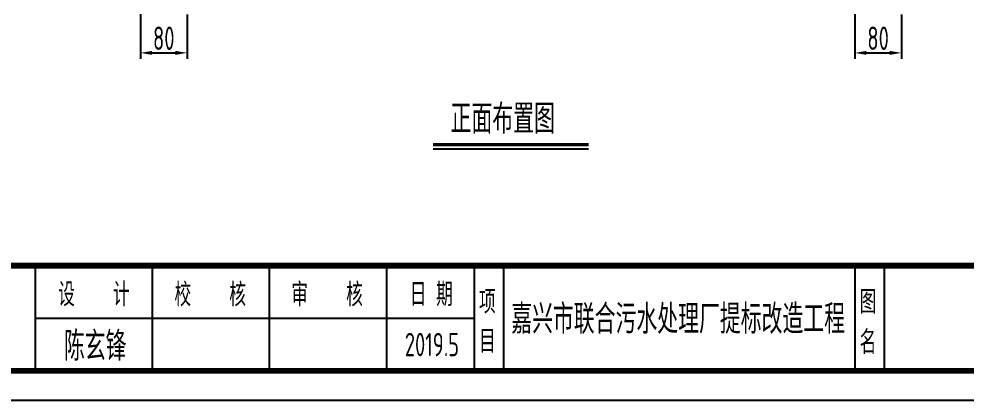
# Model space of a CAD drawing. Header units: millimetres. Extents: x 30557 to 235556, y -116603 to -73383.
# Drawn here: x 48319 to 49937, y -76323 to -75671 of the extents above; entities that cross this region are included whole.
import ezdxf
from ezdxf.enums import TextEntityAlignment as Align

# ---------------------------------------------------------------- set-up
doc = ezdxf.new("R2010")
doc.units = ezdxf.units.MM
doc.layers.add('_Drawing', color=7, linetype='Continuous', lineweight=25)
doc.styles.add('supcon', font='sceie.shx', dxfattribs={"width": 0.75, "height": 40, "bigfont": 'sceic.shx'})
doc.dimstyles.new('supcon', dxfattribs={"dimtxt": 20, "dimasz": 20, "dimexe": 10, "dimexo": 10, "dimgap": 5, "dimtad": 1, "dimtoh": 1, "dimdec": 0, "dimzin": 0, "dimdsep": 46, "dimtxsty": 'supcon', "dimcen": 0.09, "dimclrd": 2, "dimclre": 2, "dimclrt": 2, "dimadec": 0, "dimazin": 0, "dimtfac": 1, "dimtdec": 0, "dimtofl": 0, "dimtmove": 0, "dimatfit": 3, "dimfxl": 1, "dimtolj": 1, "dimtzin": 0, "dimarcsym": 0})

# ---------------------------------------------------------------- blocks, each defined once
blk = doc.blocks.new('supcon图框')
for p, q in [((3145.7, 1651.7), (3145.7, 1471.7)), ((3345.7, 1651.7), (3345.7, 1471.7)), ((3545.7, 1651.7), (3545.7, 1471.7)), ((3745.7, 1651.7), (3745.7, 1471.7)), ((3895.7, 1651.7), (3895.7, 1471.7)), ((3945.7, 1651.7), (3945.7, 1471.7)), ((4545.7, 1651.7), (4545.7, 1471.7)), ((4595.7, 1651.7), (4595.7, 1471.7)), ((3145.7, 1561.7), (3895.7, 1561.7))]:
    blk.add_line(p, q)
at = {"linetype": 'Continuous'}
blk.add_line((1987.7, 1421.7), (6145.7, 1421.7), dxfattribs=at)
at = {"linetype": 'Continuous', "const_width": 10}
blk.add_lwpolyline([(2195.7, 4311.7), (6095.7, 4311.7), (6095.7, 1471.7), (2195.7, 1471.7)], close=True, dxfattribs=at)
blk.add_lwpolyline([(2195.7, 1651.7), (6095.7, 1651.7)], dxfattribs=at)
at = {"style": 'supcon', "width": 0.75}
for s, p in [('设    计', (3246.2, 1604.2)), ('校    核', (3444.8, 1604.2)), ('审    核', (3644.5, 1604.2)), ('日 期', (3822.5, 1604.2)), ('项', (3918.2, 1590.7)), ('图', (4568.2, 1590.7)), ('目', (3918.2, 1522.9)), ('名', (4568.2, 1522.9))]:
    blk.add_text(s, height=40, dxfattribs=at).set_placement(p, align=Align.MIDDLE)
blk = doc.blocks.new('*D459')
at = {"layer": '_Drawing', "color": 2, "linetype": 'Continuous', "lineweight": -2}
for p, q in [((48526.7, -75663.3), (48526.7, -75739.2)), ((48606.7, -75663.4), (48606.7, -75739.2)), ((48546.7, -75729.2), (48586.7, -75729.2))]:
    blk.add_line(p, q, dxfattribs=at)
at = {"layer": '_Drawing', "color": 2}
for points in [[(48546.7, -75725.9), (48546.7, -75732.6), (48526.7, -75729.2)], [(48586.7, -75732.6), (48586.7, -75725.9), (48606.7, -75729.2)]]:
    blk.add_solid(points, dxfattribs=at)
at = {"layer": 'DEFPOINTS', "color": 0}
for p in [(48526.7, -75653.3), (48606.7, -75653.4), (48606.7, -75729.2)]:
    blk.add_point(p, dxfattribs=at)
at = {"layer": '_Drawing', "color": 2, "insert": (48566.7, -75704.2), "char_height": 40, "attachment_point": 5, "style": 'supcon'}
blk.add_mtext('\\A1;80', dxfattribs=at)
blk = doc.blocks.new('*D460')
at = {"layer": '_Drawing', "color": 2, "linetype": 'Continuous', "lineweight": -2}
for p, q in [((49746.7, -75663.3), (49746.7, -75739.2)), ((49826.7, -75663.4), (49826.7, -75739.2)), ((49766.7, -75729.2), (49806.7, -75729.2))]:
    blk.add_line(p, q, dxfattribs=at)
at = {"layer": '_Drawing', "color": 2}
for points in [[(49766.7, -75725.9), (49766.7, -75732.6), (49746.7, -75729.2)], [(49806.7, -75732.6), (49806.7, -75725.9), (49826.7, -75729.2)]]:
    blk.add_solid(points, dxfattribs=at)
at = {"layer": 'DEFPOINTS', "color": 0}
for p in [(49746.7, -75653.3), (49826.7, -75653.4), (49826.7, -75729.2)]:
    blk.add_point(p, dxfattribs=at)
at = {"layer": '_Drawing', "color": 2, "insert": (49786.7, -75704.2), "char_height": 40, "attachment_point": 5, "style": 'supcon'}
blk.add_mtext('\\A1;80', dxfattribs=at)

msp = doc.modelspace()

# ---------------------------------------------------------------- linework, layer by layer
at = {"layer": '_Drawing'}
msp.add_line((49026.6, -75893.3), (49292.2, -75893.3), dxfattribs=at)
at = {"layer": '_Drawing', "const_width": 6}
msp.add_lwpolyline([(49026.6, -75886.1), (49292.2, -75886.1)], dxfattribs=at)

# ---------------------------------------------------------------- block references
msp.add_blockref('supcon图框', (45201.2, -77744.7))

# ---------------------------------------------------------------- texts
at = {"color": 3, "style": 'supcon', "width": 0.75}
for s, height, p in [('陈玄锋', 50, (48449.6, -76228)), ('2019.5', 40, (49024.7, -76228))]:
    msp.add_text(s, height=height, dxfattribs=at).set_placement(p, align=Align.MIDDLE)
at = {"layer": '_Drawing', "color": 7, "style": 'supcon', "width": 0.75}
msp.add_text('正面布置图', height=50, dxfattribs=at).set_placement((49056.6, -75867.1))
at = {"layer": '_Drawing', "color": 3, "style": 'supcon', "width": 0.75}
msp.add_text('嘉兴市联合污水处理厂提标改造工程', height=50, dxfattribs=at).set_placement((49445.2, -76181.9), align=Align.MIDDLE)

# ---------------------------------------------------------------- dimensions: what is measured, and where the dimension line sits
at = {"layer": '_Drawing', "linetype": 'Continuous'}
for base, p1, p2, picture, middle in [((48606.7, -75729.2), (48526.7, -75653.3), (48606.7, -75653.4), '*D459', (48566.7, -75704.2)), ((49826.7, -75729.2), (49746.7, -75653.3), (49826.7, -75653.4), '*D460', (49786.7, -75704.2))]:
    dim = msp.add_linear_dim(base=base, p1=p1, p2=p2, dimstyle='supcon', dxfattribs=at)
    dim.commit()
    dim.dimension.update_dxf_attribs({"geometry": picture, "text_midpoint": middle})

doc.saveas('drawing.dxf')
